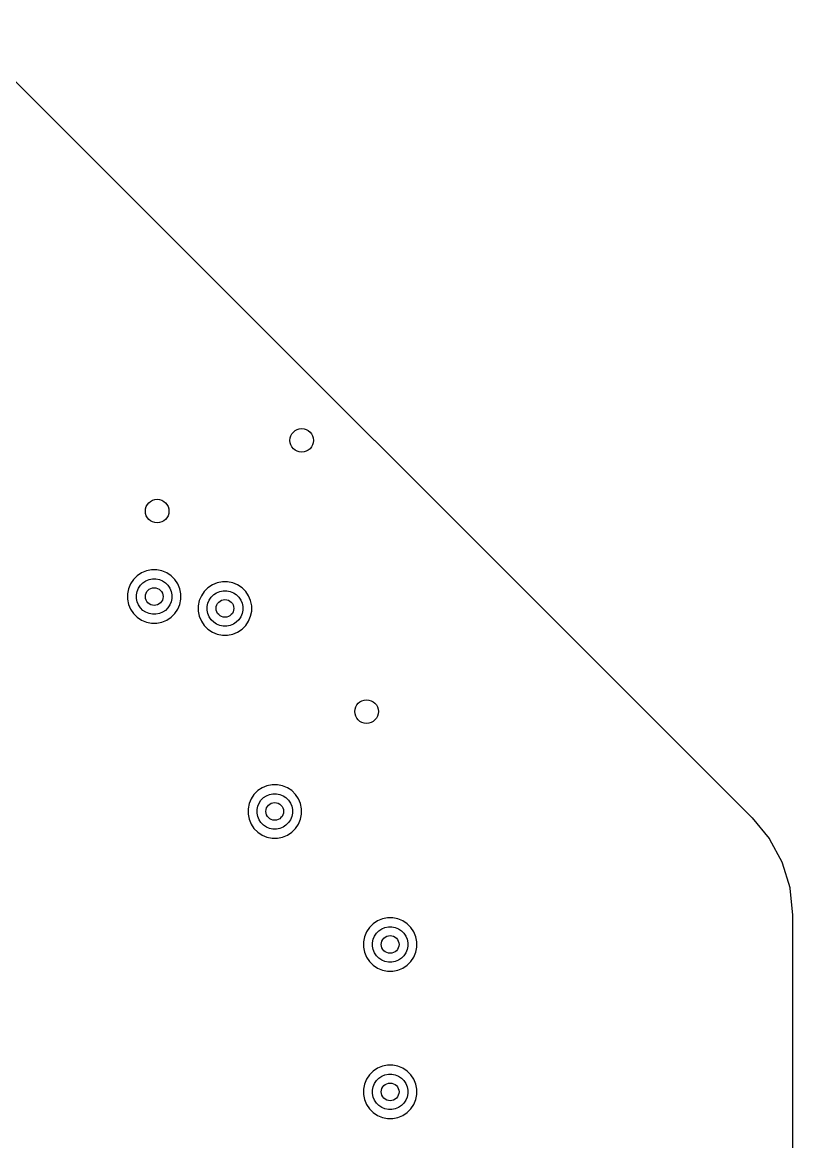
# Model space of a CAD drawing. Extents: x 0.48 to 2.43, y -7.79 to -4.85.
# Drawn here: x 1.92 to 2.434, y -5.624 to -4.876 of the extents above; entities that cross this region are included whole.
import ezdxf

# ---------------------------------------------------------------- set-up
doc = ezdxf.new("R2010")
doc.units = 0
doc.header["$MEASUREMENT"] = 0
doc.layers.add('BLACK', color=7, linetype='CONTINUOUS')

msp = doc.modelspace()

# ---------------------------------------------------------------- linework, layer by layer
at = {"layer": 'BLACK', "linetype": 'CONTINUOUS'}
for p, q in [((1.8758, -4.87641), (2.40683, -5.40744)), ((1.99652, -5.24601), (1.99404, -5.24849)), ((1.99944, -5.24406), (1.99652, -5.24601)), ((2.00268, -5.24272), (1.99944, -5.24406)), ((2.00612, -5.24203), (2.00268, -5.24272)), ((2.00963, -5.24203), (2.00612, -5.24203)), ((2.01307, -5.24272), (2.00963, -5.24203)), ((2.01631, -5.24406), (2.01307, -5.24272)), ((2.01923, -5.24601), (2.01631, -5.24406)), ((2.02171, -5.24849), (2.01923, -5.24601)), ((1.99209, -5.25141), (1.99075, -5.25465)), ((1.99404, -5.24849), (1.99209, -5.25141)), ((1.99741, -5.25425), (1.9987, -5.25231)), ((1.9987, -5.25231), (2.00034, -5.25067)), ((2.00034, -5.25067), (2.00228, -5.24938)), ((2.00228, -5.24938), (2.00443, -5.24849)), ((2.00443, -5.24849), (2.00671, -5.24803)), ((2.00671, -5.24803), (2.00904, -5.24803)), ((2.00904, -5.24803), (2.01132, -5.24849)), ((2.01132, -5.24849), (2.01347, -5.24938)), ((2.01347, -5.24938), (2.0154, -5.25067)), ((2.0154, -5.25067), (2.01705, -5.25231)), ((2.01705, -5.25231), (2.01834, -5.25425)), ((2.02366, -5.25141), (2.02171, -5.24849)), ((2.025, -5.25465), (2.02366, -5.25141)), ((2.04376, -5.25388), (2.04128, -5.25636)), ((2.04668, -5.25193), (2.04376, -5.25388)), ((2.04992, -5.25059), (2.04668, -5.25193)), ((2.05336, -5.24991), (2.04992, -5.25059)), ((2.05687, -5.24991), (2.05336, -5.24991)), ((2.06031, -5.25059), (2.05687, -5.24991)), ((2.06355, -5.25193), (2.06031, -5.25059)), ((2.06647, -5.25388), (2.06355, -5.25193)), ((2.06895, -5.25636), (2.06647, -5.25388)), ((1.99075, -5.25465), (1.99006, -5.25809)), ((1.99006, -5.25809), (1.99006, -5.2616)), ((1.99606, -5.25868), (1.99652, -5.2564)), ((1.99606, -5.26101), (1.99606, -5.25868)), ((1.99652, -5.26329), (1.99606, -5.26101)), ((1.99652, -5.2564), (1.99741, -5.25425)), ((2.01834, -5.25425), (2.01923, -5.2564)), ((2.01923, -5.2564), (2.01969, -5.25868)), ((2.01969, -5.26101), (2.01923, -5.26329)), ((2.01969, -5.25868), (2.01969, -5.26101)), ((2.02569, -5.25809), (2.025, -5.25465)), ((2.02569, -5.2616), (2.02569, -5.25809)), ((2.03933, -5.25928), (2.03799, -5.26252)), ((2.04128, -5.25636), (2.03933, -5.25928)), ((2.04465, -5.26212), (2.04594, -5.26019)), ((2.04594, -5.26019), (2.04759, -5.25854)), ((2.04759, -5.25854), (2.04952, -5.25725)), ((2.04952, -5.25725), (2.05167, -5.25636)), ((2.05167, -5.25636), (2.05395, -5.25591)), ((2.05395, -5.25591), (2.05628, -5.25591)), ((2.05628, -5.25591), (2.05856, -5.25636)), ((2.05856, -5.25636), (2.06071, -5.25725)), ((2.06071, -5.25725), (2.06265, -5.25854)), ((2.06265, -5.25854), (2.06429, -5.26019)), ((2.06429, -5.26019), (2.06558, -5.26212)), ((2.0709, -5.25928), (2.06895, -5.25636)), ((2.07224, -5.26252), (2.0709, -5.25928)), ((1.99006, -5.2616), (1.99075, -5.26504)), ((1.99075, -5.26504), (1.99209, -5.26828)), ((1.99209, -5.26828), (1.99404, -5.2712)), ((1.99741, -5.26544), (1.99652, -5.26329)), ((1.9987, -5.26737), (1.99741, -5.26544)), ((2.00034, -5.26902), (1.9987, -5.26737)), ((2.01705, -5.26737), (2.0154, -5.26902)), ((2.01834, -5.26544), (2.01705, -5.26737)), ((2.01923, -5.26329), (2.01834, -5.26544)), ((2.02171, -5.2712), (2.02366, -5.26828)), ((2.02366, -5.26828), (2.025, -5.26504)), ((2.025, -5.26504), (2.02569, -5.2616)), ((2.03799, -5.26252), (2.03731, -5.26596)), ((2.03731, -5.26596), (2.03731, -5.26947)), ((2.04331, -5.26655), (2.04376, -5.26427)), ((2.04331, -5.26888), (2.04331, -5.26655)), ((2.04376, -5.27116), (2.04331, -5.26888)), ((2.04376, -5.26427), (2.04465, -5.26212)), ((2.06558, -5.26212), (2.06648, -5.26427)), ((2.06648, -5.26427), (2.06693, -5.26655)), ((2.06693, -5.26888), (2.06648, -5.27116)), ((2.06693, -5.26655), (2.06693, -5.26888)), ((2.07293, -5.26596), (2.07224, -5.26252)), ((2.07293, -5.26947), (2.07293, -5.26596)), ((1.99404, -5.2712), (1.99652, -5.27368)), ((1.99652, -5.27368), (1.99944, -5.27563)), ((1.99944, -5.27563), (2.00268, -5.27697)), ((2.00228, -5.27031), (2.00034, -5.26902)), ((2.00443, -5.2712), (2.00228, -5.27031)), ((2.00671, -5.27165), (2.00443, -5.2712)), ((2.00904, -5.27165), (2.00671, -5.27165)), ((2.01132, -5.2712), (2.00904, -5.27165)), ((2.01347, -5.27031), (2.01132, -5.2712)), ((2.01307, -5.27697), (2.01631, -5.27563)), ((2.0154, -5.26902), (2.01347, -5.27031)), ((2.01631, -5.27563), (2.01923, -5.27368)), ((2.01923, -5.27368), (2.02171, -5.2712)), ((2.03731, -5.26947), (2.03799, -5.27291)), ((2.03799, -5.27291), (2.03933, -5.27615)), ((2.03933, -5.27615), (2.04128, -5.27907)), ((2.04465, -5.27331), (2.04376, -5.27116)), ((2.04594, -5.27525), (2.04465, -5.27331)), ((2.04759, -5.27689), (2.04594, -5.27525)), ((2.06429, -5.27525), (2.06265, -5.27689)), ((2.06558, -5.27331), (2.06429, -5.27525)), ((2.06648, -5.27116), (2.06558, -5.27331)), ((2.06895, -5.27907), (2.0709, -5.27615)), ((2.0709, -5.27615), (2.07224, -5.27291)), ((2.07224, -5.27291), (2.07293, -5.26947)), ((2.00268, -5.27697), (2.00612, -5.27765)), ((2.00612, -5.27765), (2.00963, -5.27765)), ((2.00963, -5.27765), (2.01307, -5.27697)), ((2.04128, -5.27907), (2.04376, -5.28155)), ((2.04376, -5.28155), (2.04668, -5.2835)), ((2.04668, -5.2835), (2.04992, -5.28484)), ((2.04952, -5.27818), (2.04759, -5.27689)), ((2.05167, -5.27907), (2.04952, -5.27818)), ((2.05395, -5.27953), (2.05167, -5.27907)), ((2.05628, -5.27953), (2.05395, -5.27953)), ((2.05856, -5.27907), (2.05628, -5.27953)), ((2.06071, -5.27818), (2.05856, -5.27907)), ((2.06031, -5.28484), (2.06355, -5.2835)), ((2.06265, -5.27689), (2.06071, -5.27818)), ((2.06355, -5.2835), (2.06647, -5.28155)), ((2.06647, -5.28155), (2.06895, -5.27907)), ((2.04992, -5.28484), (2.05336, -5.28553)), ((2.05336, -5.28553), (2.05687, -5.28553)), ((2.05687, -5.28553), (2.06031, -5.28484)), ((2.07987, -5.38748), (2.07695, -5.38943)), ((2.08311, -5.38614), (2.07987, -5.38748)), ((2.08655, -5.38545), (2.08311, -5.38614)), ((2.09006, -5.38545), (2.08655, -5.38545)), ((2.0935, -5.38614), (2.09006, -5.38545)), ((2.09674, -5.38748), (2.0935, -5.38614)), ((2.09966, -5.38943), (2.09674, -5.38748)), ((2.07252, -5.39483), (2.07118, -5.39807)), ((2.07447, -5.39191), (2.07252, -5.39483)), ((2.07695, -5.38943), (2.07447, -5.39191)), ((2.07784, -5.39767), (2.07913, -5.39574)), ((2.07913, -5.39574), (2.08078, -5.39409)), ((2.08078, -5.39409), (2.08271, -5.3928)), ((2.08271, -5.3928), (2.08486, -5.39191)), ((2.08486, -5.39191), (2.08714, -5.39145)), ((2.08714, -5.39145), (2.08947, -5.39145)), ((2.08947, -5.39145), (2.09175, -5.39191)), ((2.09175, -5.39191), (2.0939, -5.3928)), ((2.0939, -5.3928), (2.09583, -5.39409)), ((2.09583, -5.39409), (2.09748, -5.39574)), ((2.09748, -5.39574), (2.09877, -5.39767)), ((2.10214, -5.39191), (2.09966, -5.38943)), ((2.10409, -5.39483), (2.10214, -5.39191)), ((2.10543, -5.39807), (2.10409, -5.39483)), ((2.07118, -5.39807), (2.07049, -5.40151)), ((2.07049, -5.40151), (2.07049, -5.40502)), ((2.07649, -5.4021), (2.07695, -5.39982)), ((2.07649, -5.40443), (2.07649, -5.4021)), ((2.07695, -5.39982), (2.07784, -5.39767)), ((2.09877, -5.39767), (2.09966, -5.39982)), ((2.09966, -5.39982), (2.10012, -5.4021)), ((2.10012, -5.4021), (2.10012, -5.40443)), ((2.10612, -5.40151), (2.10543, -5.39807)), ((2.10612, -5.40502), (2.10612, -5.40151)), ((2.07049, -5.40502), (2.07118, -5.40846)), ((2.07118, -5.40846), (2.07252, -5.4117)), ((2.07695, -5.40671), (2.07649, -5.40443)), ((2.07784, -5.40886), (2.07695, -5.40671)), ((2.07913, -5.41079), (2.07784, -5.40886)), ((2.08078, -5.41244), (2.07913, -5.41079)), ((2.09748, -5.41079), (2.09583, -5.41244)), ((2.09877, -5.40886), (2.09748, -5.41079)), ((2.09966, -5.40671), (2.09877, -5.40886)), ((2.10012, -5.40443), (2.09966, -5.40671)), ((2.10409, -5.4117), (2.10543, -5.40846)), ((2.10543, -5.40846), (2.10612, -5.40502)), ((2.40683, -5.40744), (2.40686, -5.40747)), ((2.40686, -5.40747), (2.40694, -5.40757)), ((2.40694, -5.40757), (2.40703, -5.40765)), ((2.40703, -5.40765), (2.41829, -5.42136)), ((2.07252, -5.4117), (2.07447, -5.41462)), ((2.07447, -5.41462), (2.07695, -5.4171)), ((2.07695, -5.4171), (2.07987, -5.41905)), ((2.08271, -5.41373), (2.08078, -5.41244)), ((2.08486, -5.41462), (2.08271, -5.41373)), ((2.08714, -5.41508), (2.08486, -5.41462)), ((2.08947, -5.41508), (2.08714, -5.41508)), ((2.09175, -5.41462), (2.08947, -5.41508)), ((2.0939, -5.41373), (2.09175, -5.41462)), ((2.09583, -5.41244), (2.0939, -5.41373)), ((2.09674, -5.41905), (2.09966, -5.4171)), ((2.09966, -5.4171), (2.10214, -5.41462)), ((2.10214, -5.41462), (2.10409, -5.4117)), ((2.07987, -5.41905), (2.08311, -5.42039)), ((2.08311, -5.42039), (2.08655, -5.42108)), ((2.08655, -5.42108), (2.09006, -5.42108)), ((2.09006, -5.42108), (2.0935, -5.42039)), ((2.0935, -5.42039), (2.09674, -5.41905)), ((2.41829, -5.42136), (2.41832, -5.4214)), ((2.41832, -5.4214), (2.41847, -5.42163)), ((2.41847, -5.42163), (2.41862, -5.42185)), ((2.41862, -5.42185), (2.42677, -5.43705)), ((2.42677, -5.43705), (2.42679, -5.43709)), ((2.42679, -5.43709), (2.42689, -5.43735)), ((2.42689, -5.43735), (2.42699, -5.43759)), ((2.42699, -5.43759), (2.43204, -5.45409)), ((2.43204, -5.45409), (2.43204, -5.45409)), ((2.43204, -5.45409), (2.43204, -5.45409)), ((2.43204, -5.45409), (2.43205, -5.45413)), ((2.43205, -5.45413), (2.4321, -5.4544)), ((2.4321, -5.4544), (2.43215, -5.45467)), ((2.43215, -5.45467), (2.43395, -5.47231)), ((2.15692, -5.47634), (2.154, -5.47829)), ((2.16016, -5.475), (2.15692, -5.47634)), ((2.1636, -5.47431), (2.16016, -5.475)), ((2.16711, -5.47431), (2.1636, -5.47431)), ((2.17055, -5.475), (2.16711, -5.47431)), ((2.17379, -5.47634), (2.17055, -5.475)), ((2.17671, -5.47829), (2.17379, -5.47634)), ((2.43395, -5.47231), (2.43395, -5.47235)), ((2.43395, -5.47235), (2.43395, -5.47248)), ((2.43395, -5.47248), (2.43396, -5.47261)), ((2.43396, -5.47261), (2.43396, -6.21998)), ((2.14957, -5.48369), (2.14823, -5.48693)), ((2.15152, -5.48077), (2.14957, -5.48369)), ((2.154, -5.47829), (2.15152, -5.48077)), ((2.15489, -5.48653), (2.15618, -5.4846)), ((2.15618, -5.4846), (2.15783, -5.48295)), ((2.15783, -5.48295), (2.15976, -5.48166)), ((2.15976, -5.48166), (2.16191, -5.48077)), ((2.16191, -5.48077), (2.16419, -5.48031)), ((2.16419, -5.48031), (2.16652, -5.48031)), ((2.16652, -5.48031), (2.1688, -5.48077)), ((2.1688, -5.48077), (2.17095, -5.48166)), ((2.17095, -5.48166), (2.17288, -5.48295)), ((2.17288, -5.48295), (2.17453, -5.4846)), ((2.17453, -5.4846), (2.17582, -5.48653)), ((2.17919, -5.48077), (2.17671, -5.47829)), ((2.18114, -5.48369), (2.17919, -5.48077)), ((2.18248, -5.48693), (2.18114, -5.48369)), ((2.14823, -5.48693), (2.14754, -5.49037)), ((2.14754, -5.49037), (2.14754, -5.49388)), ((2.15354, -5.49096), (2.154, -5.48868)), ((2.15354, -5.49329), (2.15354, -5.49096)), ((2.154, -5.48868), (2.15489, -5.48653)), ((2.17582, -5.48653), (2.17671, -5.48868)), ((2.17671, -5.48868), (2.17717, -5.49096)), ((2.17717, -5.49096), (2.17717, -5.49329)), ((2.18317, -5.49037), (2.18248, -5.48693)), ((2.18317, -5.49388), (2.18317, -5.49037)), ((2.14754, -5.49388), (2.14823, -5.49732)), ((2.14823, -5.49732), (2.14957, -5.50056)), ((2.14957, -5.50056), (2.15152, -5.50348)), ((2.154, -5.49557), (2.15354, -5.49329)), ((2.15489, -5.49772), (2.154, -5.49557)), ((2.15618, -5.49966), (2.15489, -5.49772)), ((2.15783, -5.5013), (2.15618, -5.49966)), ((2.17453, -5.49966), (2.17288, -5.5013)), ((2.17582, -5.49772), (2.17453, -5.49966)), ((2.17671, -5.49557), (2.17582, -5.49772)), ((2.17717, -5.49329), (2.17671, -5.49557)), ((2.17919, -5.50348), (2.18114, -5.50056)), ((2.18114, -5.50056), (2.18248, -5.49732)), ((2.18248, -5.49732), (2.18317, -5.49388)), ((2.15152, -5.50348), (2.154, -5.50596)), ((2.154, -5.50596), (2.15692, -5.50791)), ((2.15692, -5.50791), (2.16016, -5.50925)), ((2.15976, -5.50259), (2.15783, -5.5013)), ((2.16191, -5.50348), (2.15976, -5.50259)), ((2.16419, -5.50394), (2.16191, -5.50348)), ((2.16652, -5.50394), (2.16419, -5.50394)), ((2.1688, -5.50348), (2.16652, -5.50394)), ((2.17095, -5.50259), (2.1688, -5.50348)), ((2.17055, -5.50925), (2.17379, -5.50791)), ((2.17288, -5.5013), (2.17095, -5.50259)), ((2.17379, -5.50791), (2.17671, -5.50596)), ((2.17671, -5.50596), (2.17919, -5.50348)), ((2.16016, -5.50925), (2.1636, -5.50994)), ((2.1636, -5.50994), (2.16711, -5.50994)), ((2.16711, -5.50994), (2.17055, -5.50925)), ((2.15692, -5.57477), (2.154, -5.57672)), ((2.16016, -5.57342), (2.15692, -5.57477)), ((2.1636, -5.57274), (2.16016, -5.57342)), ((2.16711, -5.57274), (2.1636, -5.57274)), ((2.17055, -5.57342), (2.16711, -5.57274)), ((2.17379, -5.57477), (2.17055, -5.57342)), ((2.17671, -5.57672), (2.17379, -5.57477)), ((2.14957, -5.58211), (2.14823, -5.58536)), ((2.15152, -5.5792), (2.14957, -5.58211)), ((2.154, -5.57672), (2.15152, -5.5792)), ((2.15618, -5.58302), (2.15783, -5.58138)), ((2.15783, -5.58138), (2.15976, -5.58008)), ((2.15976, -5.58008), (2.16191, -5.57919)), ((2.16191, -5.57919), (2.16419, -5.57874)), ((2.16419, -5.57874), (2.16652, -5.57874)), ((2.16652, -5.57874), (2.1688, -5.57919)), ((2.1688, -5.57919), (2.17095, -5.58008)), ((2.17095, -5.58008), (2.17288, -5.58138)), ((2.17288, -5.58138), (2.17453, -5.58302)), ((2.17919, -5.5792), (2.17671, -5.57672)), ((2.18114, -5.58211), (2.17919, -5.5792)), ((2.18248, -5.58536), (2.18114, -5.58211)), ((2.14823, -5.58536), (2.14754, -5.5888)), ((2.14754, -5.5888), (2.14754, -5.59231)), ((2.15354, -5.58939), (2.154, -5.58711)), ((2.15354, -5.59171), (2.15354, -5.58939)), ((2.154, -5.58711), (2.15489, -5.58496)), ((2.15489, -5.58496), (2.15618, -5.58302)), ((2.17453, -5.58302), (2.17582, -5.58496)), ((2.17582, -5.58496), (2.17671, -5.58711)), ((2.17671, -5.58711), (2.17717, -5.58939)), ((2.17717, -5.58939), (2.17717, -5.59171)), ((2.18317, -5.5888), (2.18248, -5.58536)), ((2.18317, -5.59231), (2.18317, -5.5888)), ((2.14754, -5.59231), (2.14823, -5.59575)), ((2.14823, -5.59575), (2.14957, -5.59899)), ((2.154, -5.594), (2.15354, -5.59171)), ((2.15489, -5.59615), (2.154, -5.594)), ((2.15618, -5.59808), (2.15489, -5.59615)), ((2.17582, -5.59615), (2.17453, -5.59808)), ((2.17671, -5.594), (2.17582, -5.59615)), ((2.17717, -5.59171), (2.17671, -5.594)), ((2.18114, -5.59899), (2.18248, -5.59575)), ((2.18248, -5.59575), (2.18317, -5.59231)), ((2.14957, -5.59899), (2.15152, -5.6019)), ((2.15152, -5.6019), (2.154, -5.60439)), ((2.154, -5.60439), (2.15692, -5.60634)), ((2.15783, -5.59973), (2.15618, -5.59808)), ((2.15976, -5.60102), (2.15783, -5.59973)), ((2.16191, -5.60191), (2.15976, -5.60102)), ((2.16419, -5.60236), (2.16191, -5.60191)), ((2.16652, -5.60236), (2.16419, -5.60236)), ((2.1688, -5.60191), (2.16652, -5.60236)), ((2.17095, -5.60102), (2.1688, -5.60191)), ((2.17288, -5.59973), (2.17095, -5.60102)), ((2.17453, -5.59808), (2.17288, -5.59973)), ((2.17379, -5.60634), (2.17671, -5.60439)), ((2.17671, -5.60439), (2.17919, -5.60191)), ((2.17919, -5.60191), (2.18114, -5.59899)), ((2.15692, -5.60634), (2.16016, -5.60768)), ((2.16016, -5.60768), (2.1636, -5.60836)), ((2.1636, -5.60836), (2.16711, -5.60836)), ((2.16711, -5.60836), (2.17055, -5.60768)), ((2.17055, -5.60768), (2.17379, -5.60634))]:
    msp.add_line(p, q, dxfattribs=at)
at = {"layer": 'BLACK'}
for centre, radius in [((2.1063, -5.15551), 0.007874), ((2.00984, -5.20276), 0.007874), ((2.00787, -5.25984), 0.005906), ((2.05512, -5.26772), 0.005906), ((2.14961, -5.33661), 0.007874), ((2.08831, -5.40327), 0.005906), ((2.16535, -5.49213), 0.005906), ((2.16535, -5.59055), 0.005906)]:
    msp.add_circle(centre, radius, dxfattribs=at)

doc.saveas('drawing.dxf')
